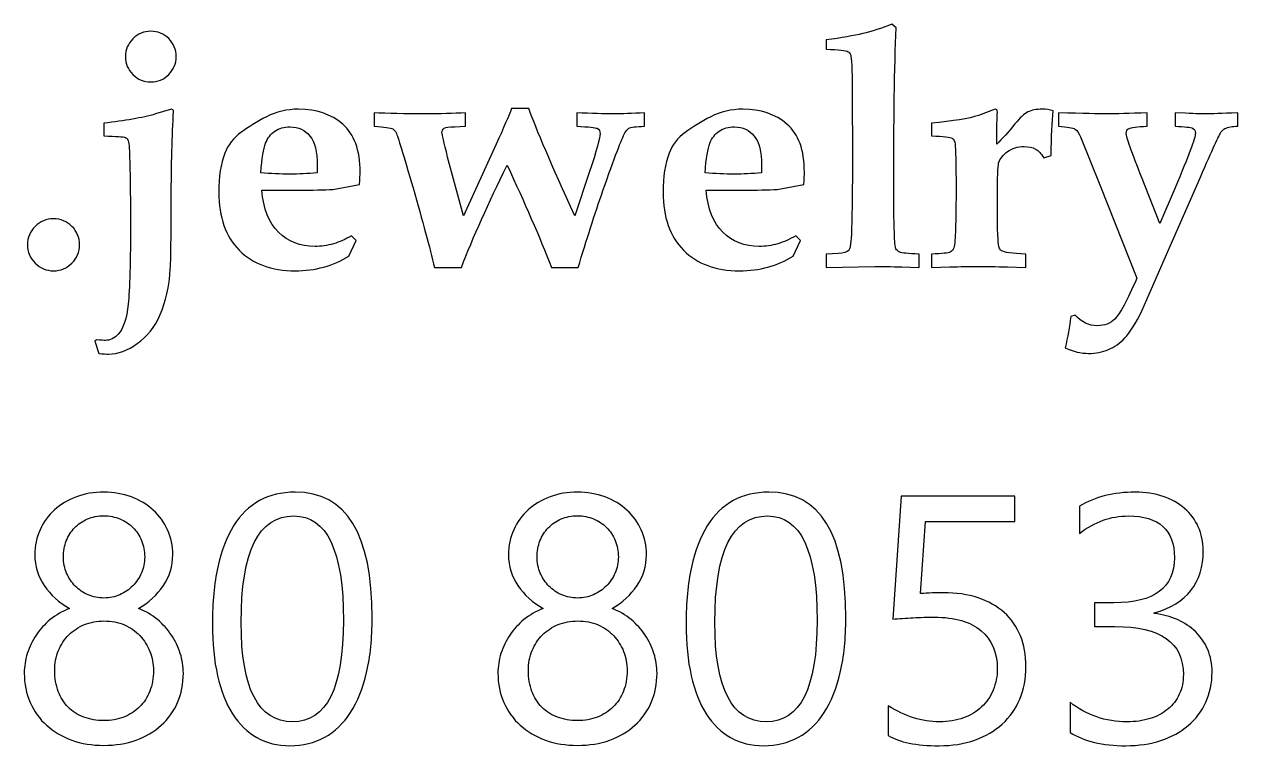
# Model space of a CAD drawing. Header units: millimetres. Extents: x -87 to 87, y -42 to 40.
# Drawn here: x 10.14 to 30.71, y -40.06 to -27.83 of the extents above; entities that cross this region are included whole.
import ezdxf

# ---------------------------------------------------------------- set-up
doc = ezdxf.new("R2010")
doc.units = ezdxf.units.MM
doc.header["$MEASUREMENT"] = 0
doc.layers.add('Layer 1', color=7, linetype='Continuous')

msp = doc.modelspace()

# ---------------------------------------------------------------- linework, layer by layer
at = {"layer": 'Layer 1', "color": 250}
for points, knots in [([(12.2833, -27.9471), (12.401, -27.9471), (12.5017, -27.9885), (12.5855, -28.0723), (12.6693, -28.1561), (12.7107, -28.2578), (12.7107, -28.3774), (12.7107, -28.496), (12.6693, -28.5968), (12.5855, -28.6806), (12.5017, -28.7644), (12.4, -28.8058), (12.2804, -28.8058), (12.1618, -28.8058), (12.061, -28.7644), (11.9772, -28.6806), (11.8934, -28.5968), (11.852, -28.496), (11.852, -28.3774), (11.852, -28.2597), (11.8934, -28.1589), (11.9772, -28.0742), (12.061, -27.9895), (12.1627, -27.9471), (12.2833, -27.9471)], [0, 0, 0, 0, 0.125, 0.125, 0.125, 0.25, 0.25, 0.25, 0.375, 0.375, 0.375, 0.5, 0.5, 0.5, 0.625, 0.625, 0.625, 0.75, 0.75, 0.75, 0.875, 0.875, 0.875, 1, 1, 1, 1]), ([(23.7273, -28.2522), (23.7273, -28.2522), (23.7273, -28.094), (23.7273, -28.094), (23.99, -28.0591), (24.1981, -28.0234), (24.3497, -27.9857), (24.5013, -27.949), (24.6652, -27.8962), (24.8413, -27.8284), (24.8413, -27.8284), (24.9138, -27.8896), (24.9138, -27.8896), (24.8874, -28.5469), (24.8742, -29.4649), (24.8742, -30.6438), (24.8742, -30.8811), (24.878, -31.1212), (24.8855, -31.3651), (24.8893, -31.5195), (24.8977, -31.609), (24.9119, -31.6344), (24.9251, -31.6589), (24.9467, -31.6786), (24.9768, -31.6937), (25.007, -31.7078), (25.1162, -31.7191), (25.3036, -31.7267), (25.3036, -31.7267), (25.3036, -31.9526), (25.3036, -31.9526), (25.3036, -31.9526), (25.0126, -31.9442), (25.0126, -31.9442), (24.8318, -31.9385), (24.6793, -31.9357), (24.5559, -31.9357), (24.5559, -31.9357), (23.7273, -31.9526), (23.7273, -31.9526), (23.7273, -31.9526), (23.7273, -31.7267), (23.7273, -31.7267), (23.7273, -31.7267), (23.9326, -31.7154), (23.9326, -31.7154), (24.0249, -31.7116), (24.0842, -31.6947), (24.1115, -31.6645), (24.1379, -31.6344), (24.1539, -31.5186), (24.1595, -31.318), (24.1689, -31.0393), (24.1737, -30.6438), (24.1737, -30.1316), (24.1737, -30.1316), (24.1708, -28.9518), (24.1708, -28.9518), (24.1689, -28.5921), (24.1586, -28.3896), (24.1407, -28.3435), (24.1332, -28.3209), (24.119, -28.3049), (24.0993, -28.2936), (24.0654, -28.2729), (23.942, -28.2597), (23.7273, -28.2522)], [0, 0, 0, 0, 0.0454545, 0.0454545, 0.0454545, 0.0909091, 0.0909091, 0.0909091, 0.1363636, 0.1363636, 0.1363636, 0.1818182, 0.1818182, 0.1818182, 0.2272727, 0.2272727, 0.2272727, 0.2727273, 0.2727273, 0.2727273, 0.3181818, 0.3181818, 0.3181818, 0.3636364, 0.3636364, 0.3636364, 0.4090909, 0.4090909, 0.4090909, 0.4545455, 0.4545455, 0.4545455, 0.5, 0.5, 0.5, 0.5454545, 0.5454545, 0.5454545, 0.5909091, 0.5909091, 0.5909091, 0.6363636, 0.6363636, 0.6363636, 0.6818182, 0.6818182, 0.6818182, 0.7272727, 0.7272727, 0.7272727, 0.7727273, 0.7727273, 0.7727273, 0.8181818, 0.8181818, 0.8181818, 0.8636364, 0.8636364, 0.8636364, 0.9090909, 0.9090909, 0.9090909, 0.9545455, 0.9545455, 0.9545455, 1, 1, 1, 1]), ([(11.3982, -33.4102), (11.3982, -33.4102), (11.3323, -33.2012), (11.3323, -33.2012), (11.3323, -33.2012), (11.3624, -33.1786), (11.3624, -33.1786), (11.4358, -33.1861), (11.4857, -33.1899), (11.5121, -33.1899), (11.5931, -33.1899), (11.6656, -33.1541), (11.7296, -33.0826), (11.8162, -32.9865), (11.8727, -32.818), (11.8982, -32.5741), (11.9236, -32.3312), (11.9368, -31.8547), (11.9368, -31.1457), (11.9368, -30.8171), (11.932, -30.4659), (11.9226, -30.093), (11.9189, -29.9254), (11.9095, -29.8237), (11.8925, -29.787), (11.8812, -29.7672), (11.8643, -29.7531), (11.8417, -29.7455), (11.8191, -29.7389), (11.6995, -29.7305), (11.4848, -29.7211), (11.4848, -29.7211), (11.4848, -29.5064), (11.4848, -29.5064), (11.8417, -29.4668), (12.1345, -29.415), (12.3633, -29.3501), (12.3633, -29.3501), (12.6298, -29.2691), (12.6298, -29.2691), (12.6533, -29.2691), (12.6656, -29.2823), (12.6656, -29.3077), (12.6656, -29.3077), (12.6627, -29.3793), (12.6627, -29.3793), (12.6401, -29.803), (12.6279, -30.3077), (12.626, -30.8924), (12.626, -31.4903), (12.6213, -31.851), (12.6119, -31.9724), (12.5921, -32.2794), (12.5347, -32.5393), (12.4415, -32.7502), (12.3473, -32.962), (12.2174, -33.1268), (12.0526, -33.2445), (11.8869, -33.3622), (11.7249, -33.4215), (11.5667, -33.4215), (11.5262, -33.4215), (11.4707, -33.4178), (11.3982, -33.4102)], [0, 0, 0, 0, 0.047619, 0.047619, 0.047619, 0.0952381, 0.0952381, 0.0952381, 0.1428571, 0.1428571, 0.1428571, 0.1904762, 0.1904762, 0.1904762, 0.2380952, 0.2380952, 0.2380952, 0.2857143, 0.2857143, 0.2857143, 0.3333333, 0.3333333, 0.3333333, 0.3809524, 0.3809524, 0.3809524, 0.4285714, 0.4285714, 0.4285714, 0.4761905, 0.4761905, 0.4761905, 0.5238095, 0.5238095, 0.5238095, 0.5714286, 0.5714286, 0.5714286, 0.6190476, 0.6190476, 0.6190476, 0.6666667, 0.6666667, 0.6666667, 0.7142857, 0.7142857, 0.7142857, 0.7619048, 0.7619048, 0.7619048, 0.8095238, 0.8095238, 0.8095238, 0.8571429, 0.8571429, 0.8571429, 0.9047619, 0.9047619, 0.9047619, 0.952381, 0.952381, 0.952381, 1, 1, 1, 1]), ([(15.6823, -31.4169), (15.6823, -31.4169), (15.7614, -31.4979), (15.7614, -31.4979), (15.7614, -31.4979), (15.6381, -31.7615), (15.6381, -31.7615), (15.5053, -31.8444), (15.3631, -31.9056), (15.2115, -31.947), (15.0599, -31.9884), (14.8989, -32.0091), (14.7275, -32.0091), (14.3264, -32.0091), (14.011, -31.8924), (13.7803, -31.6598), (13.5496, -31.4272), (13.4338, -31.1005), (13.4338, -30.6787), (13.4338, -30.4122), (13.4677, -30.1919), (13.5355, -30.0167), (13.591, -29.8755), (13.6814, -29.7578), (13.8076, -29.6636), (13.9338, -29.5695), (14.0788, -29.4809), (14.2436, -29.3962), (14.4083, -29.3115), (14.5891, -29.2691), (14.7859, -29.2691), (15.0882, -29.2691), (15.3368, -29.3538), (15.5336, -29.5224), (15.7303, -29.6909), (15.8292, -29.9621), (15.8292, -30.3359), (15.8292, -30.3821), (15.8254, -30.4517), (15.8179, -30.5459), (15.8179, -30.5459), (15.3659, -30.6278), (15.3659, -30.6278), (15.2266, -30.6372), (15.0251, -30.6419), (14.7605, -30.6419), (14.7605, -30.6419), (14.1626, -30.6419), (14.1626, -30.6419), (14.1899, -30.9583), (14.285, -31.1965), (14.4469, -31.3566), (14.608, -31.5167), (14.8142, -31.5967), (15.0646, -31.5967), (15.1692, -31.5967), (15.2727, -31.5817), (15.3763, -31.5515), (15.4789, -31.5205), (15.5806, -31.4762), (15.6823, -31.4169)], [0, 0, 0, 0, 0.05, 0.05, 0.05, 0.1, 0.1, 0.1, 0.15, 0.15, 0.15, 0.2, 0.2, 0.2, 0.25, 0.25, 0.25, 0.3, 0.3, 0.3, 0.35, 0.35, 0.35, 0.4, 0.4, 0.4, 0.45, 0.45, 0.45, 0.5, 0.5, 0.5, 0.55, 0.55, 0.55, 0.6, 0.6, 0.6, 0.65, 0.65, 0.65, 0.7, 0.7, 0.7, 0.75, 0.75, 0.75, 0.8, 0.8, 0.8, 0.85, 0.85, 0.85, 0.9, 0.9, 0.9, 0.95, 0.95, 0.95, 1, 1, 1, 1]), ([(16.0665, -29.5572), (16.0665, -29.5572), (16.0665, -29.3312), (16.0665, -29.3312), (16.2944, -29.3425), (16.5834, -29.3482), (16.9328, -29.3482), (17.1861, -29.3482), (17.4139, -29.3425), (17.6135, -29.3312), (17.6135, -29.3312), (17.6135, -29.5572), (17.6135, -29.5572), (17.6135, -29.5572), (17.4346, -29.5657), (17.4346, -29.5657), (17.3386, -29.5676), (17.2793, -29.5761), (17.2539, -29.593), (17.2294, -29.6099), (17.2171, -29.6354), (17.2171, -29.6702), (17.2171, -29.69), (17.2491, -29.8284), (17.3132, -30.0836), (17.3132, -30.0836), (17.5834, -31.0779), (17.5834, -31.0779), (17.5834, -31.0779), (18.1352, -29.8623), (18.1352, -29.8623), (18.2623, -29.5826), (18.3489, -29.3811), (18.3951, -29.2578), (18.3951, -29.2578), (18.687, -29.2578), (18.687, -29.2578), (18.8122, -29.6015), (19.0721, -30.2088), (19.4676, -31.0779), (19.4676, -31.0779), (19.7133, -30.3425), (19.7133, -30.3425), (19.8367, -29.9696), (19.8979, -29.7502), (19.8979, -29.6843), (19.8979, -29.642), (19.8809, -29.6118), (19.8461, -29.593), (19.8197, -29.5798), (19.7048, -29.5685), (19.5005, -29.5572), (19.5005, -29.5572), (19.5005, -29.3312), (19.5005, -29.3312), (19.7623, -29.3425), (19.9647, -29.3482), (20.1107, -29.3482), (20.2689, -29.3482), (20.4478, -29.3425), (20.6483, -29.3312), (20.6483, -29.3312), (20.6483, -29.5572), (20.6483, -29.5572), (20.5052, -29.5629), (20.4167, -29.5751), (20.3837, -29.593), (20.3593, -29.6081), (20.3376, -29.6335), (20.3178, -29.6702), (20.2642, -29.7644), (20.1399, -30.0902), (19.9449, -30.6485), (19.8056, -31.0534), (19.6653, -31.4875), (19.5259, -31.9526), (19.5259, -31.9526), (19.074, -31.9526), (19.074, -31.9526), (18.8678, -31.4282), (18.6164, -30.85), (18.3207, -30.2182), (18.0005, -30.8708), (17.7425, -31.4489), (17.5458, -31.9526), (17.5458, -31.9526), (17.09, -31.9526), (17.09, -31.9526), (17.0109, -31.6184), (16.8895, -31.1674), (16.7256, -30.6005), (16.5618, -30.0337), (16.4667, -29.7239), (16.4394, -29.6702), (16.4224, -29.6391), (16.4026, -29.6165), (16.381, -29.6043), (16.3462, -29.5836), (16.2416, -29.5685), (16.0665, -29.5572)], [0, 0, 0, 0, 0.030303, 0.030303, 0.030303, 0.0606061, 0.0606061, 0.0606061, 0.0909091, 0.0909091, 0.0909091, 0.1212121, 0.1212121, 0.1212121, 0.1515152, 0.1515152, 0.1515152, 0.1818182, 0.1818182, 0.1818182, 0.2121212, 0.2121212, 0.2121212, 0.2424242, 0.2424242, 0.2424242, 0.2727273, 0.2727273, 0.2727273, 0.3030303, 0.3030303, 0.3030303, 0.3333333, 0.3333333, 0.3333333, 0.3636364, 0.3636364, 0.3636364, 0.3939394, 0.3939394, 0.3939394, 0.4242424, 0.4242424, 0.4242424, 0.4545455, 0.4545455, 0.4545455, 0.4848485, 0.4848485, 0.4848485, 0.5151515, 0.5151515, 0.5151515, 0.5454545, 0.5454545, 0.5454545, 0.5757576, 0.5757576, 0.5757576, 0.6060606, 0.6060606, 0.6060606, 0.6363636, 0.6363636, 0.6363636, 0.6666667, 0.6666667, 0.6666667, 0.6969697, 0.6969697, 0.6969697, 0.7272727, 0.7272727, 0.7272727, 0.7575758, 0.7575758, 0.7575758, 0.7878788, 0.7878788, 0.7878788, 0.8181818, 0.8181818, 0.8181818, 0.8484848, 0.8484848, 0.8484848, 0.8787879, 0.8787879, 0.8787879, 0.9090909, 0.9090909, 0.9090909, 0.9393939, 0.9393939, 0.9393939, 0.969697, 0.969697, 0.969697, 1, 1, 1, 1]), ([(23.2132, -31.4169), (23.2132, -31.4169), (23.2923, -31.4979), (23.2923, -31.4979), (23.2923, -31.4979), (23.169, -31.7615), (23.169, -31.7615), (23.0362, -31.8444), (22.894, -31.9056), (22.7424, -31.947), (22.5908, -31.9884), (22.4298, -32.0091), (22.2584, -32.0091), (21.8573, -32.0091), (21.5419, -31.8924), (21.3112, -31.6598), (21.0805, -31.4272), (20.9647, -31.1005), (20.9647, -30.6787), (20.9647, -30.4122), (20.9986, -30.1919), (21.0664, -30.0167), (21.1219, -29.8755), (21.2123, -29.7578), (21.3385, -29.6636), (21.4647, -29.5695), (21.6097, -29.4809), (21.7745, -29.3962), (21.9392, -29.3115), (22.12, -29.2691), (22.3168, -29.2691), (22.6191, -29.2691), (22.8677, -29.3538), (23.0645, -29.5224), (23.2612, -29.6909), (23.3601, -29.9621), (23.3601, -30.3359), (23.3601, -30.3821), (23.3563, -30.4517), (23.3488, -30.5459), (23.3488, -30.5459), (22.8968, -30.6278), (22.8968, -30.6278), (22.7575, -30.6372), (22.556, -30.6419), (22.2914, -30.6419), (22.2914, -30.6419), (21.6935, -30.6419), (21.6935, -30.6419), (21.7208, -30.9583), (21.8159, -31.1965), (21.9778, -31.3566), (22.1389, -31.5167), (22.3451, -31.5967), (22.5955, -31.5967), (22.7001, -31.5967), (22.8036, -31.5817), (22.9072, -31.5515), (23.0098, -31.5205), (23.1115, -31.4762), (23.2132, -31.4169)], [0, 0, 0, 0, 0.05, 0.05, 0.05, 0.1, 0.1, 0.1, 0.15, 0.15, 0.15, 0.2, 0.2, 0.2, 0.25, 0.25, 0.25, 0.3, 0.3, 0.3, 0.35, 0.35, 0.35, 0.4, 0.4, 0.4, 0.45, 0.45, 0.45, 0.5, 0.5, 0.5, 0.55, 0.55, 0.55, 0.6, 0.6, 0.6, 0.65, 0.65, 0.65, 0.7, 0.7, 0.7, 0.75, 0.75, 0.75, 0.8, 0.8, 0.8, 0.85, 0.85, 0.85, 0.9, 0.9, 0.9, 0.95, 0.95, 0.95, 1, 1, 1, 1]), ([(25.5126, -31.9526), (25.5126, -31.9526), (25.5126, -31.7267), (25.5126, -31.7267), (25.6981, -31.7172), (25.8045, -31.7069), (25.8318, -31.6937), (25.8535, -31.6824), (25.8713, -31.6655), (25.8836, -31.641), (25.9043, -31.5967), (25.9156, -31.4997), (25.9194, -31.3491), (25.9269, -31.0798), (25.9307, -30.8359), (25.9307, -30.6146), (25.9307, -30.19), (25.925, -29.9376), (25.9137, -29.8595), (25.909, -29.8133), (25.8921, -29.7804), (25.8648, -29.7606), (25.8374, -29.7418), (25.7197, -29.7286), (25.5126, -29.7211), (25.5126, -29.7211), (25.5126, -29.5064), (25.5126, -29.5064), (25.8836, -29.4706), (26.1491, -29.4273), (26.3092, -29.3755), (26.3092, -29.3755), (26.5926, -29.2691), (26.5926, -29.2691), (26.618, -29.2691), (26.6312, -29.287), (26.6312, -29.3218), (26.6312, -29.3218), (26.6293, -29.3604), (26.6293, -29.3604), (26.6227, -29.4762), (26.6199, -29.6429), (26.6199, -29.8604), (26.7131, -29.77), (26.8158, -29.6561), (26.9287, -29.5177), (27.0125, -29.415), (27.0859, -29.3472), (27.1481, -29.3162), (27.2102, -29.2851), (27.2931, -29.2691), (27.3966, -29.2691), (27.455, -29.2691), (27.5143, -29.2794), (27.5746, -29.2992), (27.5577, -29.4838), (27.5464, -29.7342), (27.5407, -30.0516), (27.5407, -30.0516), (27.4183, -30.0949), (27.4183, -30.0949), (27.3759, -30.0233), (27.3298, -29.9734), (27.2799, -29.9452), (27.23, -29.916), (27.165, -29.9018), (27.085, -29.9018), (26.9757, -29.9018), (26.8817, -29.9301), (26.8035, -29.9875), (26.7254, -30.045), (26.6745, -30.1099), (26.6529, -30.1843), (26.6387, -30.2389), (26.6312, -30.4273), (26.6312, -30.7474), (26.6312, -31.2144), (26.6378, -31.4866), (26.65, -31.5638), (26.6576, -31.6156), (26.6745, -31.6504), (26.7018, -31.6683), (26.7433, -31.6965), (26.8798, -31.7154), (27.1113, -31.7267), (27.1113, -31.7267), (27.1113, -31.9526), (27.1113, -31.9526), (27.1113, -31.9526), (26.8035, -31.9442), (26.8035, -31.9442), (26.6077, -31.9385), (26.4382, -31.9357), (26.2951, -31.9357), (26.1604, -31.9357), (26.0022, -31.9385), (25.8233, -31.9442), (25.8233, -31.9442), (25.5126, -31.9526), (25.5126, -31.9526)], [0, 0, 0, 0, 0.030303, 0.030303, 0.030303, 0.0606061, 0.0606061, 0.0606061, 0.0909091, 0.0909091, 0.0909091, 0.1212121, 0.1212121, 0.1212121, 0.1515152, 0.1515152, 0.1515152, 0.1818182, 0.1818182, 0.1818182, 0.2121212, 0.2121212, 0.2121212, 0.2424242, 0.2424242, 0.2424242, 0.2727273, 0.2727273, 0.2727273, 0.3030303, 0.3030303, 0.3030303, 0.3333333, 0.3333333, 0.3333333, 0.3636364, 0.3636364, 0.3636364, 0.3939394, 0.3939394, 0.3939394, 0.4242424, 0.4242424, 0.4242424, 0.4545455, 0.4545455, 0.4545455, 0.4848485, 0.4848485, 0.4848485, 0.5151515, 0.5151515, 0.5151515, 0.5454545, 0.5454545, 0.5454545, 0.5757576, 0.5757576, 0.5757576, 0.6060606, 0.6060606, 0.6060606, 0.6363636, 0.6363636, 0.6363636, 0.6666667, 0.6666667, 0.6666667, 0.6969697, 0.6969697, 0.6969697, 0.7272727, 0.7272727, 0.7272727, 0.7575758, 0.7575758, 0.7575758, 0.7878788, 0.7878788, 0.7878788, 0.8181818, 0.8181818, 0.8181818, 0.8484848, 0.8484848, 0.8484848, 0.8787879, 0.8787879, 0.8787879, 0.9090909, 0.9090909, 0.9090909, 0.9393939, 0.9393939, 0.9393939, 0.969697, 0.969697, 0.969697, 1, 1, 1, 1]), ([(27.6659, -29.5572), (27.6659, -29.5572), (27.6659, -29.3312), (27.6659, -29.3312), (28.0887, -29.3425), (28.3589, -29.3482), (28.4766, -29.3482), (28.6405, -29.3482), (28.8711, -29.3425), (29.1687, -29.3312), (29.1687, -29.3312), (29.1687, -29.5572), (29.1687, -29.5572), (28.9983, -29.5648), (28.8966, -29.577), (28.8646, -29.5949), (28.8325, -29.6118), (28.8156, -29.641), (28.8156, -29.6815), (28.8156, -29.7361), (28.906, -29.9913), (29.0868, -30.4451), (29.0868, -30.4451), (29.3871, -31.205), (29.3871, -31.205), (29.3871, -31.205), (29.6433, -30.6043), (29.6433, -30.6043), (29.873, -30.0657), (29.9879, -29.7559), (29.9879, -29.673), (29.9879, -29.6344), (29.9719, -29.6071), (29.9399, -29.5921), (29.9078, -29.5761), (29.809, -29.5648), (29.6433, -29.5572), (29.6433, -29.5572), (29.6433, -29.3312), (29.6433, -29.3312), (29.6433, -29.3312), (29.8175, -29.3388), (29.8175, -29.3388), (30.003, -29.3454), (30.1263, -29.3482), (30.1866, -29.3482), (30.2534, -29.3482), (30.4257, -29.3425), (30.7054, -29.3312), (30.7054, -29.3312), (30.7054, -29.5572), (30.7054, -29.5572), (30.615, -29.5572), (30.5415, -29.5713), (30.485, -29.5986), (30.4606, -29.6118), (30.4399, -29.6316), (30.421, -29.6589), (30.3918, -29.6994), (30.276, -29.9527), (30.0736, -30.4197), (30.0736, -30.4197), (29.5604, -31.5939), (29.5604, -31.5939), (29.5604, -31.5939), (29.0839, -32.6796), (29.0839, -32.6796), (28.9757, -32.9018), (28.8787, -33.0581), (28.793, -33.1466), (28.7083, -33.236), (28.615, -33.302), (28.5133, -33.3453), (28.4126, -33.3886), (28.2996, -33.4102), (28.1753, -33.4102), (28.0501, -33.4102), (27.9182, -33.3792), (27.7789, -33.317), (27.8231, -33.1353), (27.8552, -32.9583), (27.8749, -32.785), (27.8749, -32.785), (27.9493, -32.7605), (27.9493, -32.7605), (28.0576, -32.8811), (28.1828, -32.9413), (28.326, -32.9413), (28.4474, -32.9413), (28.5472, -32.9018), (28.6263, -32.8227), (28.7054, -32.7436), (28.8288, -32.5148), (28.9954, -32.1363), (28.9954, -32.1363), (28.3806, -30.577), (28.3806, -30.577), (28.3806, -30.577), (28.0407, -29.7389), (28.0407, -29.7389), (28.0115, -29.6712), (27.9804, -29.6269), (27.9456, -29.6052), (27.9117, -29.5845), (27.8184, -29.5685), (27.6659, -29.5572)], [0, 0, 0, 0, 0.0285714, 0.0285714, 0.0285714, 0.0571429, 0.0571429, 0.0571429, 0.0857143, 0.0857143, 0.0857143, 0.1142857, 0.1142857, 0.1142857, 0.1428571, 0.1428571, 0.1428571, 0.1714286, 0.1714286, 0.1714286, 0.2, 0.2, 0.2, 0.2285714, 0.2285714, 0.2285714, 0.2571429, 0.2571429, 0.2571429, 0.2857143, 0.2857143, 0.2857143, 0.3142857, 0.3142857, 0.3142857, 0.3428571, 0.3428571, 0.3428571, 0.3714286, 0.3714286, 0.3714286, 0.4, 0.4, 0.4, 0.4285714, 0.4285714, 0.4285714, 0.4571429, 0.4571429, 0.4571429, 0.4857143, 0.4857143, 0.4857143, 0.5142857, 0.5142857, 0.5142857, 0.5428571, 0.5428571, 0.5428571, 0.5714286, 0.5714286, 0.5714286, 0.6, 0.6, 0.6, 0.6285714, 0.6285714, 0.6285714, 0.6571429, 0.6571429, 0.6571429, 0.6857143, 0.6857143, 0.6857143, 0.7142857, 0.7142857, 0.7142857, 0.7428571, 0.7428571, 0.7428571, 0.7714286, 0.7714286, 0.7714286, 0.8, 0.8, 0.8, 0.8285714, 0.8285714, 0.8285714, 0.8571429, 0.8571429, 0.8571429, 0.8857143, 0.8857143, 0.8857143, 0.9142857, 0.9142857, 0.9142857, 0.9428571, 0.9428571, 0.9428571, 0.9714286, 0.9714286, 0.9714286, 1, 1, 1, 1]), ([(14.1456, -30.3482), (14.3114, -30.3632), (14.4771, -30.3708), (14.6428, -30.3708), (14.7878, -30.3708), (14.9403, -30.3632), (15.1004, -30.3482), (15.1004, -30.3482), (15.1032, -30.2182), (15.1032, -30.2182), (15.1032, -29.9932), (15.0618, -29.8284), (14.979, -29.7239), (14.8961, -29.6203), (14.784, -29.5685), (14.6428, -29.5685), (14.543, -29.5685), (14.4573, -29.593), (14.3857, -29.642), (14.3142, -29.69), (14.2605, -29.7587), (14.2257, -29.8463), (14.1908, -29.9348), (14.1645, -30.1024), (14.1456, -30.3482)], [0, 0, 0, 0, 0.125, 0.125, 0.125, 0.25, 0.25, 0.25, 0.375, 0.375, 0.375, 0.5, 0.5, 0.5, 0.625, 0.625, 0.625, 0.75, 0.75, 0.75, 0.875, 0.875, 0.875, 1, 1, 1, 1]), ([(21.6765, -30.3482), (21.8423, -30.3632), (22.008, -30.3708), (22.1737, -30.3708), (22.3187, -30.3708), (22.4712, -30.3632), (22.6313, -30.3482), (22.6313, -30.3482), (22.6341, -30.2182), (22.6341, -30.2182), (22.6341, -29.9932), (22.5927, -29.8284), (22.5099, -29.7239), (22.427, -29.6203), (22.3149, -29.5685), (22.1737, -29.5685), (22.0739, -29.5685), (21.9882, -29.593), (21.9166, -29.642), (21.8451, -29.69), (21.7914, -29.7587), (21.7566, -29.8463), (21.7217, -29.9348), (21.6954, -30.1024), (21.6765, -30.3482)], [0, 0, 0, 0, 0.125, 0.125, 0.125, 0.25, 0.25, 0.25, 0.375, 0.375, 0.375, 0.5, 0.5, 0.5, 0.625, 0.625, 0.625, 0.75, 0.75, 0.75, 0.875, 0.875, 0.875, 1, 1, 1, 1]), ([(10.6336, -31.1278), (10.755, -31.1278), (10.8586, -31.1702), (10.9443, -31.2559), (11.03, -31.3416), (11.0724, -31.4451), (11.0724, -31.5685), (11.0724, -31.6899), (11.03, -31.7935), (10.9443, -31.8801), (10.8586, -31.9658), (10.755, -32.0091), (10.6336, -32.0091), (10.5112, -32.0091), (10.4076, -31.9658), (10.321, -31.8801), (10.2343, -31.7935), (10.191, -31.6899), (10.191, -31.5685), (10.191, -31.447), (10.2334, -31.3434), (10.3191, -31.2568), (10.4048, -31.1711), (10.5093, -31.1278), (10.6336, -31.1278)], [0, 0, 0, 0, 0.125, 0.125, 0.125, 0.25, 0.25, 0.25, 0.375, 0.375, 0.375, 0.5, 0.5, 0.5, 0.625, 0.625, 0.625, 0.75, 0.75, 0.75, 0.875, 0.875, 0.875, 1, 1, 1, 1]), ([(10.1363, -38.8311), (10.1363, -38.7212), (10.1532, -38.6104), (10.1879, -38.4995), (10.2235, -38.3876), (10.273, -38.2837), (10.3373, -38.1877), (10.4026, -38.0907), (10.4828, -38.0026), (10.5779, -37.9234), (10.6738, -37.8442), (10.7827, -37.7819), (10.9045, -37.7353), (10.7243, -37.6344), (10.5818, -37.5057), (10.4749, -37.3484), (10.369, -37.1899), (10.3156, -37.0158), (10.3156, -36.8247), (10.3156, -36.6713), (10.3452, -36.5308), (10.4047, -36.4011), (10.4631, -36.2714), (10.5452, -36.1596), (10.6491, -36.0646), (10.7541, -35.9696), (10.8777, -35.8963), (11.0203, -35.8428), (11.1638, -35.7894), (11.3182, -35.7627), (11.4845, -35.7627), (11.6528, -35.7627), (11.8082, -35.7904), (11.9517, -35.8439), (12.0942, -35.8983), (12.218, -35.9725), (12.3229, -36.0675), (12.4268, -36.1626), (12.508, -36.2744), (12.5663, -36.404), (12.6238, -36.5337), (12.6535, -36.6733), (12.6535, -36.8247), (12.6535, -37.0158), (12.6001, -37.1899), (12.4941, -37.3484), (12.3872, -37.5057), (12.2466, -37.6344), (12.0705, -37.7353), (12.1902, -37.7819), (12.2972, -37.8442), (12.3921, -37.9234), (12.4871, -38.0026), (12.5663, -38.0907), (12.6317, -38.1877), (12.696, -38.2837), (12.7456, -38.3876), (12.7812, -38.4995), (12.8158, -38.6104), (12.8326, -38.7212), (12.8326, -38.8311), (12.8326, -39.0132), (12.8, -39.1795), (12.7346, -39.33), (12.6683, -39.4804), (12.5762, -39.6101), (12.4575, -39.7169), (12.3387, -39.8249), (12.1961, -39.908), (12.0308, -39.9684), (11.8656, -40.0277), (11.6834, -40.0575), (11.4845, -40.0575), (11.2875, -40.0575), (11.1064, -40.0277), (10.942, -39.9684), (10.7778, -39.908), (10.6363, -39.8249), (10.5155, -39.7169), (10.3957, -39.6101), (10.3027, -39.4804), (10.2364, -39.33), (10.169, -39.1795), (10.1363, -39.0132), (10.1363, -38.8311)], [0, 0, 0, 0, 0.0357143, 0.0357143, 0.0357143, 0.0714286, 0.0714286, 0.0714286, 0.1071429, 0.1071429, 0.1071429, 0.1428571, 0.1428571, 0.1428571, 0.1785714, 0.1785714, 0.1785714, 0.2142857, 0.2142857, 0.2142857, 0.25, 0.25, 0.25, 0.2857143, 0.2857143, 0.2857143, 0.3214286, 0.3214286, 0.3214286, 0.3571429, 0.3571429, 0.3571429, 0.3928571, 0.3928571, 0.3928571, 0.4285714, 0.4285714, 0.4285714, 0.4642857, 0.4642857, 0.4642857, 0.5, 0.5, 0.5, 0.5357143, 0.5357143, 0.5357143, 0.5714286, 0.5714286, 0.5714286, 0.6071429, 0.6071429, 0.6071429, 0.6428571, 0.6428571, 0.6428571, 0.6785714, 0.6785714, 0.6785714, 0.7142857, 0.7142857, 0.7142857, 0.75, 0.75, 0.75, 0.7857143, 0.7857143, 0.7857143, 0.8214286, 0.8214286, 0.8214286, 0.8571429, 0.8571429, 0.8571429, 0.8928571, 0.8928571, 0.8928571, 0.9285714, 0.9285714, 0.9285714, 0.9642857, 0.9642857, 0.9642857, 1, 1, 1, 1]), ([(16.0335, -37.8947), (16.0335, -38.2421), (16.0029, -38.551), (15.9395, -38.8192), (15.8772, -39.0884), (15.7861, -39.3151), (15.6673, -39.4992), (15.5486, -39.6843), (15.402, -39.8238), (15.2288, -39.9199), (15.0556, -40.0159), (14.8596, -40.0634), (14.6389, -40.0634), (14.43, -40.0634), (14.2439, -40.0178), (14.0806, -39.9258), (13.9173, -39.8337), (13.7797, -39.7002), (13.6679, -39.524), (13.5551, -39.3488), (13.4699, -39.132), (13.4125, -38.8766), (13.3541, -38.6202), (13.3254, -38.3263), (13.3254, -37.9956), (13.3254, -37.6324), (13.3561, -37.3117), (13.4165, -37.0336), (13.4779, -36.7545), (13.567, -36.5218), (13.6847, -36.3328), (13.8025, -36.1448), (13.949, -36.0022), (14.1242, -35.9062), (14.2994, -35.8112), (14.4993, -35.7627), (14.726, -35.7627), (15.598, -35.7627), (16.0335, -36.4733), (16.0335, -37.8947)], [0, 0, 0, 0, 0.0769231, 0.0769231, 0.0769231, 0.1538462, 0.1538462, 0.1538462, 0.2307692, 0.2307692, 0.2307692, 0.3076923, 0.3076923, 0.3076923, 0.3846154, 0.3846154, 0.3846154, 0.4615385, 0.4615385, 0.4615385, 0.5384615, 0.5384615, 0.5384615, 0.6153846, 0.6153846, 0.6153846, 0.6923077, 0.6923077, 0.6923077, 0.7692308, 0.7692308, 0.7692308, 0.8461538, 0.8461538, 0.8461538, 0.9230769, 0.9230769, 0.9230769, 1, 1, 1, 1]), ([(18.1655, -38.8311), (18.1655, -38.7212), (18.1824, -38.6104), (18.217, -38.4995), (18.2527, -38.3876), (18.3021, -38.2837), (18.3664, -38.1877), (18.4318, -38.0907), (18.5119, -38.0026), (18.607, -37.9234), (18.703, -37.8442), (18.8119, -37.7819), (18.9337, -37.7353), (18.7535, -37.6344), (18.6109, -37.5057), (18.504, -37.3484), (18.3982, -37.1899), (18.3447, -37.0158), (18.3447, -36.8247), (18.3447, -36.6713), (18.3743, -36.5308), (18.4338, -36.4011), (18.4922, -36.2714), (18.5744, -36.1596), (18.6783, -36.0646), (18.7832, -35.9696), (18.9069, -35.8963), (19.0494, -35.8428), (19.1929, -35.7894), (19.3474, -35.7627), (19.5136, -35.7627), (19.6819, -35.7627), (19.8373, -35.7904), (19.9808, -35.8439), (20.1234, -35.8983), (20.2471, -35.9725), (20.352, -36.0675), (20.456, -36.1626), (20.5372, -36.2744), (20.5955, -36.404), (20.6529, -36.5337), (20.6827, -36.6733), (20.6827, -36.8247), (20.6827, -37.0158), (20.6292, -37.1899), (20.5233, -37.3484), (20.4163, -37.5057), (20.2758, -37.6344), (20.0996, -37.7353), (20.2194, -37.7819), (20.3263, -37.8442), (20.4213, -37.9234), (20.5163, -38.0026), (20.5955, -38.0907), (20.6608, -38.1877), (20.7252, -38.2837), (20.7747, -38.3876), (20.8103, -38.4995), (20.8449, -38.6104), (20.8618, -38.7212), (20.8618, -38.8311), (20.8618, -39.0132), (20.8291, -39.1795), (20.7637, -39.33), (20.6974, -39.4804), (20.6054, -39.6101), (20.4867, -39.7169), (20.3679, -39.8249), (20.2253, -39.908), (20.06, -39.9684), (19.8948, -40.0277), (19.7126, -40.0575), (19.5136, -40.0575), (19.3167, -40.0575), (19.1356, -40.0277), (18.9712, -39.9684), (18.8069, -39.908), (18.6654, -39.8249), (18.5446, -39.7169), (18.4248, -39.6101), (18.3319, -39.4804), (18.2655, -39.33), (18.1982, -39.1795), (18.1655, -39.0132), (18.1655, -38.8311)], [0, 0, 0, 0, 0.0357143, 0.0357143, 0.0357143, 0.0714286, 0.0714286, 0.0714286, 0.1071429, 0.1071429, 0.1071429, 0.1428571, 0.1428571, 0.1428571, 0.1785714, 0.1785714, 0.1785714, 0.2142857, 0.2142857, 0.2142857, 0.25, 0.25, 0.25, 0.2857143, 0.2857143, 0.2857143, 0.3214286, 0.3214286, 0.3214286, 0.3571429, 0.3571429, 0.3571429, 0.3928571, 0.3928571, 0.3928571, 0.4285714, 0.4285714, 0.4285714, 0.4642857, 0.4642857, 0.4642857, 0.5, 0.5, 0.5, 0.5357143, 0.5357143, 0.5357143, 0.5714286, 0.5714286, 0.5714286, 0.6071429, 0.6071429, 0.6071429, 0.6428571, 0.6428571, 0.6428571, 0.6785714, 0.6785714, 0.6785714, 0.7142857, 0.7142857, 0.7142857, 0.75, 0.75, 0.75, 0.7857143, 0.7857143, 0.7857143, 0.8214286, 0.8214286, 0.8214286, 0.8571429, 0.8571429, 0.8571429, 0.8928571, 0.8928571, 0.8928571, 0.9285714, 0.9285714, 0.9285714, 0.9642857, 0.9642857, 0.9642857, 1, 1, 1, 1]), ([(24.0628, -37.8947), (24.0628, -38.2421), (24.0321, -38.551), (23.9688, -38.8192), (23.9065, -39.0884), (23.8154, -39.3151), (23.6965, -39.4992), (23.5778, -39.6843), (23.4313, -39.8238), (23.2581, -39.9199), (23.0848, -40.0159), (22.8888, -40.0634), (22.6682, -40.0634), (22.4593, -40.0634), (22.2732, -40.0178), (22.1099, -39.9258), (21.9466, -39.8337), (21.809, -39.7002), (21.6971, -39.524), (21.5843, -39.3488), (21.4991, -39.132), (21.4418, -38.8766), (21.3834, -38.6202), (21.3547, -38.3263), (21.3547, -37.9956), (21.3547, -37.6324), (21.3854, -37.3117), (21.4458, -37.0336), (21.5071, -36.7545), (21.5962, -36.5218), (21.714, -36.3328), (21.8318, -36.1448), (21.9782, -36.0022), (22.1534, -35.9062), (22.3287, -35.8112), (22.5286, -35.7627), (22.7552, -35.7627), (23.6273, -35.7627), (24.0628, -36.4733), (24.0628, -37.8947)], [0, 0, 0, 0, 0.0769231, 0.0769231, 0.0769231, 0.1538462, 0.1538462, 0.1538462, 0.2307692, 0.2307692, 0.2307692, 0.3076923, 0.3076923, 0.3076923, 0.3846154, 0.3846154, 0.3846154, 0.4615385, 0.4615385, 0.4615385, 0.5384615, 0.5384615, 0.5384615, 0.6153846, 0.6153846, 0.6153846, 0.6923077, 0.6923077, 0.6923077, 0.7692308, 0.7692308, 0.7692308, 0.8461538, 0.8461538, 0.8461538, 0.9230769, 0.9230769, 0.9230769, 1, 1, 1, 1]), ([(30.2707, -38.8133), (30.2707, -39.0014), (30.2351, -39.1716), (30.1648, -39.326), (30.0946, -39.4794), (29.9945, -39.6111), (29.8659, -39.72), (29.7373, -39.8288), (29.5838, -39.914), (29.4037, -39.9733), (29.2235, -40.0337), (29.0255, -40.0634), (28.8087, -40.0634), (28.4128, -40.0634), (28.0981, -39.9882), (27.8635, -39.8377), (27.8635, -39.8377), (27.8635, -39.327), (27.8635, -39.327), (28.1446, -39.5477), (28.4653, -39.6576), (28.8265, -39.6576), (28.972, -39.6576), (29.1028, -39.6397), (29.2196, -39.6021), (29.3363, -39.5655), (29.4373, -39.5131), (29.5214, -39.4428), (29.6056, -39.3735), (29.6699, -39.2894), (29.7154, -39.1904), (29.761, -39.0925), (29.7838, -38.9806), (29.7838, -38.8568), (29.7838, -38.3144), (29.3967, -38.0422), (28.6237, -38.0422), (28.6237, -38.0422), (28.2782, -38.0422), (28.2782, -38.0422), (28.2782, -38.0422), (28.2782, -37.6394), (28.2782, -37.6394), (28.2782, -37.6394), (28.6059, -37.6394), (28.6059, -37.6394), (29.2908, -37.6394), (29.6322, -37.384), (29.6322, -36.8743), (29.6322, -36.4021), (29.3719, -36.1665), (28.8493, -36.1665), (28.5563, -36.1665), (28.2802, -36.2646), (28.0239, -36.4625), (28.0239, -36.4625), (28.0239, -36.0012), (28.0239, -36.0012), (28.2881, -35.8428), (28.6029, -35.7627), (28.9691, -35.7627), (29.1423, -35.7627), (29.3007, -35.7874), (29.4412, -35.8359), (29.5828, -35.8844), (29.7035, -35.9517), (29.8036, -36.0388), (29.9045, -36.1259), (29.9817, -36.2299), (30.0371, -36.3516), (30.0926, -36.4733), (30.1203, -36.608), (30.1203, -36.7545), (30.1203, -37.3018), (29.8431, -37.6543), (29.2908, -37.8106), (29.2908, -37.8106), (29.2908, -37.8225), (29.2908, -37.8225), (29.4314, -37.8373), (29.562, -37.872), (29.6818, -37.9254), (29.8016, -37.9778), (29.9055, -38.0472), (29.9926, -38.1323), (30.0797, -38.2174), (30.148, -38.3174), (30.1965, -38.4322), (30.246, -38.5471), (30.2707, -38.6747), (30.2707, -38.8133)], [0, 0, 0, 0, 0.0333333, 0.0333333, 0.0333333, 0.0666667, 0.0666667, 0.0666667, 0.1, 0.1, 0.1, 0.1333333, 0.1333333, 0.1333333, 0.1666667, 0.1666667, 0.1666667, 0.2, 0.2, 0.2, 0.2333333, 0.2333333, 0.2333333, 0.2666667, 0.2666667, 0.2666667, 0.3, 0.3, 0.3, 0.3333333, 0.3333333, 0.3333333, 0.3666667, 0.3666667, 0.3666667, 0.4, 0.4, 0.4, 0.4333333, 0.4333333, 0.4333333, 0.4666667, 0.4666667, 0.4666667, 0.5, 0.5, 0.5, 0.5333333, 0.5333333, 0.5333333, 0.5666667, 0.5666667, 0.5666667, 0.6, 0.6, 0.6, 0.6333333, 0.6333333, 0.6333333, 0.6666667, 0.6666667, 0.6666667, 0.7, 0.7, 0.7, 0.7333333, 0.7333333, 0.7333333, 0.7666667, 0.7666667, 0.7666667, 0.8, 0.8, 0.8, 0.8333333, 0.8333333, 0.8333333, 0.8666667, 0.8666667, 0.8666667, 0.9, 0.9, 0.9, 0.9333333, 0.9333333, 0.9333333, 0.9666667, 0.9666667, 0.9666667, 1, 1, 1, 1]), ([(27.1162, -38.7212), (27.1162, -38.9242), (27.0815, -39.1072), (27.0113, -39.2716), (26.9421, -39.4358), (26.8431, -39.5774), (26.7143, -39.6952), (26.5857, -39.813), (26.4303, -39.9041), (26.2492, -39.9684), (26.0671, -40.0317), (25.8652, -40.0634), (25.6434, -40.0634), (25.2565, -40.0634), (24.9694, -40.006), (24.7813, -39.8892), (24.7813, -39.8892), (24.7813, -39.3853), (24.7813, -39.3853), (25.0644, -39.5665), (25.3535, -39.6576), (25.6484, -39.6576), (25.7999, -39.6576), (25.9355, -39.6358), (26.0561, -39.5912), (26.1769, -39.5468), (26.2798, -39.4843), (26.3649, -39.4052), (26.4501, -39.326), (26.5154, -39.2299), (26.5609, -39.1182), (26.6065, -39.0063), (26.6292, -38.8836), (26.6292, -38.7499), (26.6292, -38.4797), (26.5381, -38.2669), (26.3561, -38.1135), (26.1749, -37.96), (25.9107, -37.8828), (25.5653, -37.8828), (25.5089, -37.8828), (25.4495, -37.8839), (25.3881, -37.8858), (25.3258, -37.8878), (25.2644, -37.8898), (25.202, -37.8927), (25.1406, -37.8957), (25.0803, -37.8997), (25.0209, -37.9036), (24.9625, -37.9067), (24.9081, -37.9115), (24.8605, -37.9175), (24.8605, -37.9175), (25.0021, -35.8329), (25.0021, -35.8329), (25.0021, -35.8329), (26.9252, -35.8329), (26.9252, -35.8329), (26.9252, -35.8329), (26.9252, -36.2615), (26.9252, -36.2615), (26.9252, -36.2615), (25.4138, -36.2615), (25.4138, -36.2615), (25.4138, -36.2615), (25.3297, -37.4829), (25.3297, -37.4829), (25.3921, -37.479), (25.4574, -37.475), (25.5267, -37.4731), (25.597, -37.4701), (25.6583, -37.4682), (25.7128, -37.4682), (25.9335, -37.4682), (26.1303, -37.4968), (26.3046, -37.5553), (26.4778, -37.6137), (26.6252, -37.6958), (26.7461, -37.8037), (26.8668, -37.9106), (26.9588, -38.0422), (27.0222, -38.1977), (27.0846, -38.3531), (27.1162, -38.5272), (27.1162, -38.7212)], [0, 0, 0, 0, 0.0357143, 0.0357143, 0.0357143, 0.0714286, 0.0714286, 0.0714286, 0.1071429, 0.1071429, 0.1071429, 0.1428571, 0.1428571, 0.1428571, 0.1785714, 0.1785714, 0.1785714, 0.2142857, 0.2142857, 0.2142857, 0.25, 0.25, 0.25, 0.2857143, 0.2857143, 0.2857143, 0.3214286, 0.3214286, 0.3214286, 0.3571429, 0.3571429, 0.3571429, 0.3928571, 0.3928571, 0.3928571, 0.4285714, 0.4285714, 0.4285714, 0.4642857, 0.4642857, 0.4642857, 0.5, 0.5, 0.5, 0.5357143, 0.5357143, 0.5357143, 0.5714286, 0.5714286, 0.5714286, 0.6071429, 0.6071429, 0.6071429, 0.6428571, 0.6428571, 0.6428571, 0.6785714, 0.6785714, 0.6785714, 0.7142857, 0.7142857, 0.7142857, 0.75, 0.75, 0.75, 0.7857143, 0.7857143, 0.7857143, 0.8214286, 0.8214286, 0.8214286, 0.8571429, 0.8571429, 0.8571429, 0.8928571, 0.8928571, 0.8928571, 0.9285714, 0.9285714, 0.9285714, 0.9642857, 0.9642857, 0.9642857, 1, 1, 1, 1]), ([(10.8005, -36.8624), (10.8005, -36.9603), (10.8184, -37.0525), (10.854, -37.1366), (10.8896, -37.2207), (10.9391, -37.2939), (11.0015, -37.3563), (11.0649, -37.4197), (11.1371, -37.4691), (11.2203, -37.5048), (11.3034, -37.5404), (11.3924, -37.5582), (11.4874, -37.5582), (11.5825, -37.5582), (11.6716, -37.5394), (11.7558, -37.5028), (11.8399, -37.4662), (11.9131, -37.4166), (11.9744, -37.3534), (12.0368, -37.2909), (12.0853, -37.2177), (12.123, -37.1335), (12.1596, -37.0494), (12.1774, -36.9594), (12.1774, -36.8624), (12.1774, -36.7614), (12.1596, -36.6693), (12.1239, -36.5842), (12.0883, -36.4991), (12.0398, -36.4248), (11.9774, -36.3635), (11.916, -36.3011), (11.8428, -36.2526), (11.7587, -36.217), (11.6746, -36.1814), (11.5844, -36.1636), (11.4874, -36.1636), (11.3845, -36.1636), (11.2914, -36.1814), (11.2073, -36.218), (11.1232, -36.2556), (11.0509, -36.305), (10.9896, -36.3675), (10.9292, -36.4308), (10.8827, -36.5051), (10.849, -36.5892), (10.8164, -36.6743), (10.8005, -36.7654), (10.8005, -36.8624)], [0, 0, 0, 0, 0.0625, 0.0625, 0.0625, 0.125, 0.125, 0.125, 0.1875, 0.1875, 0.1875, 0.25, 0.25, 0.25, 0.3125, 0.3125, 0.3125, 0.375, 0.375, 0.375, 0.4375, 0.4375, 0.4375, 0.5, 0.5, 0.5, 0.5625, 0.5625, 0.5625, 0.625, 0.625, 0.625, 0.6875, 0.6875, 0.6875, 0.75, 0.75, 0.75, 0.8125, 0.8125, 0.8125, 0.875, 0.875, 0.875, 0.9375, 0.9375, 0.9375, 1, 1, 1, 1]), ([(15.5466, -37.9412), (15.5466, -36.7575), (15.2655, -36.1665), (14.7032, -36.1665), (14.1093, -36.1665), (13.8124, -36.7683), (13.8124, -37.973), (13.8124, -39.0964), (14.1034, -39.6576), (14.6854, -39.6576), (15.2595, -39.6576), (15.5466, -39.0855), (15.5466, -37.9412)], [0, 0, 0, 0, 0.25, 0.25, 0.25, 0.5, 0.5, 0.5, 0.75, 0.75, 0.75, 1, 1, 1, 1]), ([(18.8297, -36.8624), (18.8297, -36.9603), (18.8475, -37.0525), (18.8832, -37.1366), (18.9188, -37.2207), (18.9682, -37.2939), (19.0307, -37.3563), (19.094, -37.4197), (19.1662, -37.4691), (19.2494, -37.5048), (19.3325, -37.5404), (19.4216, -37.5582), (19.5166, -37.5582), (19.6117, -37.5582), (19.7008, -37.5394), (19.7849, -37.5028), (19.8691, -37.4662), (19.9422, -37.4166), (20.0036, -37.3534), (20.066, -37.2909), (20.1145, -37.2177), (20.1521, -37.1335), (20.1887, -37.0494), (20.2065, -36.9594), (20.2065, -36.8624), (20.2065, -36.7614), (20.1887, -36.6693), (20.1531, -36.5842), (20.1175, -36.4991), (20.069, -36.4248), (20.0065, -36.3635), (19.9452, -36.3011), (19.872, -36.2526), (19.7879, -36.217), (19.7037, -36.1814), (19.6136, -36.1636), (19.5166, -36.1636), (19.4137, -36.1636), (19.3206, -36.1814), (19.2365, -36.218), (19.1523, -36.2556), (19.0801, -36.305), (19.0187, -36.3675), (18.9583, -36.4308), (18.9118, -36.5051), (18.8782, -36.5892), (18.8455, -36.6743), (18.8297, -36.7654), (18.8297, -36.8624)], [0, 0, 0, 0, 0.0625, 0.0625, 0.0625, 0.125, 0.125, 0.125, 0.1875, 0.1875, 0.1875, 0.25, 0.25, 0.25, 0.3125, 0.3125, 0.3125, 0.375, 0.375, 0.375, 0.4375, 0.4375, 0.4375, 0.5, 0.5, 0.5, 0.5625, 0.5625, 0.5625, 0.625, 0.625, 0.625, 0.6875, 0.6875, 0.6875, 0.75, 0.75, 0.75, 0.8125, 0.8125, 0.8125, 0.875, 0.875, 0.875, 0.9375, 0.9375, 0.9375, 1, 1, 1, 1]), ([(23.5758, -37.9412), (23.5758, -36.7575), (23.2947, -36.1665), (22.7325, -36.1665), (22.1386, -36.1665), (21.8417, -36.7683), (21.8417, -37.973), (21.8417, -39.0964), (22.1327, -39.6576), (22.7147, -39.6576), (23.2887, -39.6576), (23.5758, -39.0855), (23.5758, -37.9412)], [0, 0, 0, 0, 0.25, 0.25, 0.25, 0.5, 0.5, 0.5, 0.75, 0.75, 0.75, 1, 1, 1, 1]), ([(10.6521, -38.7905), (10.6521, -38.9202), (10.6718, -39.037), (10.7115, -39.1419), (10.7511, -39.2459), (10.8075, -39.3349), (10.8797, -39.4081), (10.9519, -39.4814), (11.0401, -39.5378), (11.144, -39.5774), (11.2469, -39.618), (11.3618, -39.6377), (11.4874, -39.6377), (11.6092, -39.6377), (11.7211, -39.617), (11.824, -39.5764), (11.9259, -39.5358), (12.015, -39.4784), (12.0892, -39.4052), (12.1635, -39.3319), (12.2219, -39.2429), (12.2635, -39.1389), (12.3051, -39.034), (12.3258, -38.9182), (12.3258, -38.7905), (12.3258, -38.6747), (12.306, -38.5658), (12.2665, -38.4639), (12.2259, -38.3629), (12.1695, -38.2739), (12.0962, -38.1956), (12.0229, -38.1185), (11.9349, -38.0581), (11.8329, -38.0135), (11.7299, -37.969), (11.6151, -37.9471), (11.4874, -37.9471), (11.3677, -37.9471), (11.2569, -37.968), (11.1549, -38.0096), (11.0539, -38.0511), (10.9659, -38.1086), (10.8916, -38.1828), (10.8174, -38.258), (10.759, -38.3461), (10.7164, -38.4501), (10.6738, -38.553), (10.6521, -38.6668), (10.6521, -38.7905)], [0, 0, 0, 0, 0.0625, 0.0625, 0.0625, 0.125, 0.125, 0.125, 0.1875, 0.1875, 0.1875, 0.25, 0.25, 0.25, 0.3125, 0.3125, 0.3125, 0.375, 0.375, 0.375, 0.4375, 0.4375, 0.4375, 0.5, 0.5, 0.5, 0.5625, 0.5625, 0.5625, 0.625, 0.625, 0.625, 0.6875, 0.6875, 0.6875, 0.75, 0.75, 0.75, 0.8125, 0.8125, 0.8125, 0.875, 0.875, 0.875, 0.9375, 0.9375, 0.9375, 1, 1, 1, 1]), ([(18.6813, -38.7905), (18.6813, -38.9202), (18.701, -39.037), (18.7406, -39.1419), (18.7803, -39.2459), (18.8367, -39.3349), (18.9089, -39.4081), (18.9811, -39.4814), (19.0692, -39.5378), (19.1732, -39.5774), (19.2761, -39.618), (19.3909, -39.6377), (19.5166, -39.6377), (19.6384, -39.6377), (19.7502, -39.617), (19.8531, -39.5764), (19.9551, -39.5358), (20.0442, -39.4784), (20.1184, -39.4052), (20.1926, -39.3319), (20.251, -39.2429), (20.2927, -39.1389), (20.3342, -39.034), (20.355, -38.9182), (20.355, -38.7905), (20.355, -38.6747), (20.3352, -38.5658), (20.2956, -38.4639), (20.255, -38.3629), (20.1986, -38.2739), (20.1254, -38.1956), (20.0521, -38.1185), (19.964, -38.0581), (19.8621, -38.0135), (19.7591, -37.969), (19.6443, -37.9471), (19.5166, -37.9471), (19.3968, -37.9471), (19.286, -37.968), (19.1841, -38.0096), (19.0831, -38.0511), (18.995, -38.1086), (18.9208, -38.1828), (18.8466, -38.258), (18.7882, -38.3461), (18.7456, -38.4501), (18.703, -38.553), (18.6813, -38.6668), (18.6813, -38.7905)], [0, 0, 0, 0, 0.0625, 0.0625, 0.0625, 0.125, 0.125, 0.125, 0.1875, 0.1875, 0.1875, 0.25, 0.25, 0.25, 0.3125, 0.3125, 0.3125, 0.375, 0.375, 0.375, 0.4375, 0.4375, 0.4375, 0.5, 0.5, 0.5, 0.5625, 0.5625, 0.5625, 0.625, 0.625, 0.625, 0.6875, 0.6875, 0.6875, 0.75, 0.75, 0.75, 0.8125, 0.8125, 0.8125, 0.875, 0.875, 0.875, 0.9375, 0.9375, 0.9375, 1, 1, 1, 1])]:
    msp.add_open_spline(points, degree=3, knots=knots, dxfattribs=at)

doc.saveas('drawing.dxf')
